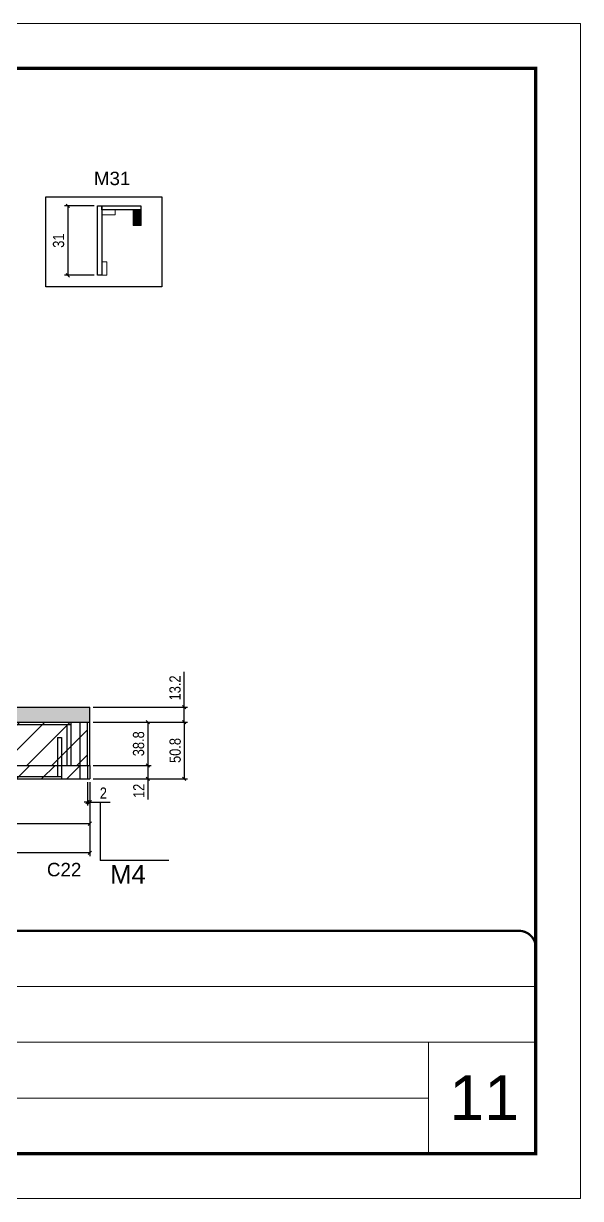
# Model space of a CAD drawing. Extents: x -20960 to -5926, y -2106 to 21915.
# Drawn here: x -8036 to -7538, y 18568 to 19618 of the extents above; entities that cross this region are included whole.
import ezdxf

# ---------------------------------------------------------------- set-up
doc = ezdxf.new("R2010")
doc.units = 0
doc.linetypes.add('CONTINUO', pattern=[0])
doc.linetypes.add('DASHED', pattern=[0.75, 0.5, -0.25])
for name, color, linetype in [('5', 5, 'Continuous'), ('COTA', 241, 'Continuous'), ('NOMENCLATURA', 7, 'Continuous'), ('Painéis', 200, 'Continuous'), ('Reaproveitamento', 251, 'Continuous'), ('SARR_2.2x7', 40, 'Continuous'), ('SARR_3.5x7', 81, 'Continuous')]:
    doc.layers.add(name, color=color, linetype=linetype)
for name, color, linetype, lineweight in [('CARIMBO', 255, 'Continuous', 9), ('Folhas', 255, 'Continuous', 9), ('Madeira', 126, 'Continuous', 18), ('Sarr 2.2x7', 40, 'Continuous', 9), ('SARRAFO DE PRESSAO', 251, 'DASHED', 9)]:
    doc.layers.add(name, color=color, linetype=linetype, lineweight=lineweight)
doc.styles.add('ARIAL', font='arial.ttf')
doc.styles.add('COTA TECNICA', font='techl___.ttf', dxfattribs={"height": 10})
doc.styles.get("Standard").update_dxf_attribs({"font": 'arial.ttf'})
doc.dimstyles.new('PAINEL', dxfattribs={"dimtxt": 10, "dimasz": 3, "dimexe": 3, "dimexo": 3, "dimgap": 3, "dimtad": 1, "dimdec": 1, "dimzin": 12, "dimdsep": 46, "dimtxsty": 'COTA TECNICA', "dimblk1": 'OBLIQUE', "dimblk2": 'OBLIQUE', "dimsah": 1, "dimcen": 0.9, "dimclrd": 4, "dimclre": 4, "dimclrt": 240, "dimadec": 1, "dimazin": 3, "dimtfac": 1, "dimtdec": 1, "dimtmove": 0, "dimatfit": 3, "dimfxl": 1, "dimtolj": 1, "dimtzin": 12, "dimarcsym": 0})

# ---------------------------------------------------------------- blocks, each defined once
blk = doc.blocks.new('9999999999')
at = {"color": 30, "linetype": 'CONTINUO'}
for p, q in [((98564.6, 34379.6), (99584, 34379.6)), ((98564.6, 34329.8), (99488, 34329.8)), ((99584, 34329.8), (99488, 34329.8)), ((99488, 34329.8), (99488, 34230.2)), ((98564.6, 34280), (99488, 34280))]:
    blk.add_line(p, q, dxfattribs=at)
at = {"color": 30, "linetype": 'CONTINUO', "const_width": 2}
blk.add_lwpolyline([(99584, 34230.2), (99584, 34414.4, 0.414214), (99569, 34429.4), (98229, 34429.4, 0.414214), (98214, 34414.4), (98214, 34245.2, 0.414214), (98229, 34230.2), (99584, 34230.2)], format="xyb", dxfattribs=at)
at = {"layer": 'Folhas'}
blk.add_lwpolyline([(98139, 34190.2), (99624, 34190.2), (99624, 35240.2), (98139, 35240.2)], close=True, dxfattribs=at)
at = {"layer": 'Folhas', "color": 30, "const_width": 3}
blk.add_lwpolyline([(98214, 34230.2), (99584, 34230.2), (99584, 35200.2), (98214, 35200.2)], close=True, dxfattribs=at)
blk = doc.blocks.new('_Oblique')
at = {"color": 0, "linetype": 'ByBlock', "lineweight": -2}
blk.add_line((-0.5, -0.5), (0.5, 0.5), dxfattribs=at)
blk = doc.blocks.new('*D231')
at = {"layer": 'Defpoints', "color": 0, "linetype": 'ByBlock', "transparency": 16777216}
for p in [(-7970.2, 19455.2), (-7996.7, 19393.2), (-7970.2, 19393.2)]:
    blk.add_point(p, dxfattribs=at)
at = {"layer": 'Sarr 2.2x7', "color": 4, "linetype": 'ByBlock', "lineweight": -2, "transparency": 16777216}
for p, q in [((-7973.2, 19455.2), (-7999.7, 19455.2)), ((-7996.7, 19455.2), (-7996.7, 19393.2)), ((-7973.2, 19393.2), (-7999.7, 19393.2))]:
    blk.add_line(p, q, dxfattribs=at)
at = {"layer": 'Sarr 2.2x7', "color": 4, "linetype": 'ByBlock', "lineweight": -2, "transparency": 16777216, "xscale": 3, "yscale": 3, "zscale": 3}
for p, rotation in [((-7996.7, 19455.2), 90), ((-7996.7, 19393.2), 270)]:
    blk.add_blockref('_Oblique', p, dxfattribs=dict(at, rotation=rotation))
at = {"layer": 'Sarr 2.2x7', "color": 240, "linetype": 'ByBlock', "transparency": 16777216, "insert": (-8004.9, 19424.2), "char_height": 10, "attachment_point": 5, "rotation": 90, "style": 'COTA TECNICA'}
blk.add_mtext('\\A1;31', dxfattribs=at)
blk = doc.blocks.new('*D179')
at = {"layer": 'COTA', "color": 4, "lineweight": -2, "ltscale": 25, "transparency": 16777216}
for p, q in [((-8813.6, 18940.2), (-8813.6, 18874.2)), ((-7977, 18940.2), (-7977, 18874.2)), ((-7977, 18877.2), (-8813.6, 18877.2))]:
    blk.add_line(p, q, dxfattribs=at)
at = {"layer": 'Defpoints', "color": 0, "ltscale": 25, "transparency": 16777216}
for p in [(-8813.6, 18943.2), (-7977, 18943.2), (-8813.6, 18877.2)]:
    blk.add_point(p, dxfattribs=at)
at = {"layer": 'COTA', "color": 4, "lineweight": -2, "ltscale": 25, "transparency": 16777216, "xscale": 3, "yscale": 3, "zscale": 3, "rotation": 180}
blk.add_blockref('_Oblique', (-8813.6, 18877.2), dxfattribs=at)
at = {"layer": 'COTA', "color": 4, "lineweight": -2, "ltscale": 25, "transparency": 16777216, "xscale": 3, "yscale": 3, "zscale": 3}
blk.add_blockref('_Oblique', (-7977, 18877.2), dxfattribs=at)
at = {"layer": 'COTA', "color": 240, "ltscale": 25, "transparency": 16777216, "insert": (-8395.3, 18885.4), "char_height": 10, "attachment_point": 5, "style": 'COTA TECNICA'}
blk.add_mtext('\\A1;836.6', dxfattribs=at)
blk = doc.blocks.new('*D181')
at = {"layer": 'COTA', "color": 4, "lineweight": -2, "ltscale": 25, "transparency": 16777216}
for p, q in [((-8223, 18940.2), (-8223, 18900.2)), ((-7977, 18940.2), (-7977, 18900.2)), ((-8223, 18903.2), (-7977, 18903.2))]:
    blk.add_line(p, q, dxfattribs=at)
at = {"layer": 'Defpoints', "color": 0, "ltscale": 25, "transparency": 16777216}
for p in [(-8223, 18943.2), (-7977, 18943.2), (-7977, 18903.2)]:
    blk.add_point(p, dxfattribs=at)
at = {"layer": 'COTA', "color": 4, "lineweight": -2, "ltscale": 25, "transparency": 16777216, "xscale": 3, "yscale": 3, "zscale": 3, "rotation": 180}
blk.add_blockref('_Oblique', (-8223, 18903.2), dxfattribs=at)
at = {"layer": 'COTA', "color": 4, "lineweight": -2, "ltscale": 25, "transparency": 16777216, "xscale": 3, "yscale": 3, "zscale": 3}
blk.add_blockref('_Oblique', (-7977, 18903.2), dxfattribs=at)
at = {"layer": 'COTA', "color": 240, "ltscale": 25, "transparency": 16777216, "insert": (-8100, 18911.3), "char_height": 10, "attachment_point": 5, "style": 'COTA TECNICA'}
blk.add_mtext('\\A1;246', dxfattribs=at)
blk = doc.blocks.new('*D237')
at = {"layer": 'COTA', "color": 4, "lineweight": -2, "ltscale": 25, "transparency": 16777216}
for p, q in [((-7974, 18994), (-7922.1, 18994)), ((-7925.1, 18994), (-7925.1, 18955.2)), ((-7974, 18955.2), (-7922.1, 18955.2))]:
    blk.add_line(p, q, dxfattribs=at)
at = {"layer": 'Defpoints', "color": 0, "ltscale": 25, "transparency": 16777216}
for p in [(-7977, 18994), (-7977, 18955.2), (-7925.1, 18955.2)]:
    blk.add_point(p, dxfattribs=at)
at = {"layer": 'COTA', "color": 4, "lineweight": -2, "ltscale": 25, "transparency": 16777216, "xscale": 3, "yscale": 3, "zscale": 3}
for p, rotation in [((-7925.1, 18994), 90), ((-7925.1, 18955.2), 270)]:
    blk.add_blockref('_Oblique', p, dxfattribs=dict(at, rotation=rotation))
at = {"layer": 'COTA', "color": 240, "ltscale": 25, "transparency": 16777216, "insert": (-7933.4, 18974.6), "char_height": 10, "attachment_point": 5, "rotation": 90, "style": 'COTA TECNICA'}
blk.add_mtext('\\A1;38.8', dxfattribs=at)
blk = doc.blocks.new('*D182')
at = {"layer": 'COTA', "color": 4, "lineweight": -2, "ltscale": 25, "transparency": 16777216}
for p, q in [((-7979, 18940.2), (-7979, 18919.5)), ((-7977, 18940.2), (-7977, 18919.5)), ((-7979, 18922.5), (-7982, 18922.5)), ((-7979, 18922.5), (-7977, 18922.5)), ((-7977, 18922.5), (-7958.8, 18922.5))]:
    blk.add_line(p, q, dxfattribs=at)
at = {"layer": 'Defpoints', "color": 0, "ltscale": 25, "transparency": 16777216}
for p in [(-7979, 18943.2), (-7977, 18943.2), (-7977, 18922.5)]:
    blk.add_point(p, dxfattribs=at)
at = {"layer": 'COTA', "color": 4, "lineweight": -2, "ltscale": 25, "transparency": 16777216, "xscale": 3, "yscale": 3, "zscale": 3}
blk.add_blockref('_Oblique', (-7979, 18922.5), dxfattribs=at)
at = {"layer": 'COTA', "color": 4, "lineweight": -2, "ltscale": 25, "transparency": 16777216, "xscale": 3, "yscale": 3, "zscale": 3, "rotation": 180}
blk.add_blockref('_Oblique', (-7977, 18922.5), dxfattribs=at)
at = {"layer": 'COTA', "color": 240, "ltscale": 25, "transparency": 16777216, "insert": (-7964.9, 18930.5), "char_height": 10, "attachment_point": 5, "style": 'COTA TECNICA'}
blk.add_mtext('\\A1;2', dxfattribs=at)
blk = doc.blocks.new('*D244')
at = {"layer": 'COTA', "color": 4, "lineweight": -2, "ltscale": 25, "transparency": 16777216}
for p, q in [((-7892.6, 19007.2), (-7892.6, 19038.9)), ((-7974, 19007.2), (-7889.6, 19007.2)), ((-7892.6, 18994), (-7892.6, 19007.2)), ((-7974, 18994), (-7889.6, 18994))]:
    blk.add_line(p, q, dxfattribs=at)
at = {"layer": 'Defpoints', "color": 0, "ltscale": 25, "transparency": 16777216}
for p in [(-7977, 19007.2), (-7892.6, 19007.2), (-7977, 18994)]:
    blk.add_point(p, dxfattribs=at)
at = {"layer": 'COTA', "color": 4, "lineweight": -2, "ltscale": 25, "transparency": 16777216, "xscale": 3, "yscale": 3, "zscale": 3}
for p, rotation in [((-7892.6, 19007.2), 90), ((-7892.6, 18994), 270)]:
    blk.add_blockref('_Oblique', p, dxfattribs=dict(at, rotation=rotation))
at = {"layer": 'COTA', "color": 240, "ltscale": 25, "transparency": 16777216, "insert": (-7900.8, 19024.5), "char_height": 10, "attachment_point": 5, "rotation": 90, "style": 'COTA TECNICA'}
blk.add_mtext('\\A1;13.2', dxfattribs=at)
blk = doc.blocks.new('*D245')
at = {"layer": 'COTA', "color": 4, "lineweight": -2, "ltscale": 25, "transparency": 16777216}
for p, q in [((-7974, 18955.2), (-7922.1, 18955.2)), ((-7925.1, 18955.2), (-7925.1, 18943.2)), ((-7974, 18943.2), (-7922.1, 18943.2)), ((-7925.1, 18943.2), (-7925.1, 18924.9))]:
    blk.add_line(p, q, dxfattribs=at)
at = {"layer": 'Defpoints', "color": 0, "ltscale": 25, "transparency": 16777216}
for p in [(-7977, 18955.2), (-7977, 18943.2), (-7925.1, 18943.2)]:
    blk.add_point(p, dxfattribs=at)
at = {"layer": 'COTA', "color": 4, "lineweight": -2, "ltscale": 25, "transparency": 16777216, "xscale": 3, "yscale": 3, "zscale": 3}
for p, rotation in [((-7925.1, 18955.2), 90), ((-7925.1, 18943.2), 270)]:
    blk.add_blockref('_Oblique', p, dxfattribs=dict(at, rotation=rotation))
at = {"layer": 'COTA', "color": 240, "ltscale": 25, "transparency": 16777216, "insert": (-7933.2, 18932.5), "char_height": 10, "attachment_point": 5, "rotation": 90, "style": 'COTA TECNICA'}
blk.add_mtext('\\A1;12', dxfattribs=at)
blk = doc.blocks.new('*D184')
at = {"layer": 'COTA', "color": 4, "lineweight": -2, "ltscale": 25, "transparency": 16777216}
for p, q in [((-7974, 18994), (-7889.6, 18994)), ((-7892.6, 18994), (-7892.6, 18943.2)), ((-7974, 18943.2), (-7889.6, 18943.2))]:
    blk.add_line(p, q, dxfattribs=at)
at = {"layer": 'Defpoints', "color": 0, "ltscale": 25, "transparency": 16777216}
for p in [(-7977, 18994), (-7977, 18943.2), (-7892.6, 18943.2)]:
    blk.add_point(p, dxfattribs=at)
at = {"layer": 'COTA', "color": 4, "lineweight": -2, "ltscale": 25, "transparency": 16777216, "xscale": 3, "yscale": 3, "zscale": 3}
for p, rotation in [((-7892.6, 18994), 90), ((-7892.6, 18943.2), 270)]:
    blk.add_blockref('_Oblique', p, dxfattribs=dict(at, rotation=rotation))
at = {"layer": 'COTA', "color": 240, "ltscale": 25, "transparency": 16777216, "insert": (-7900.7, 18968.6), "char_height": 10, "attachment_point": 5, "rotation": 90, "style": 'COTA TECNICA'}
blk.add_mtext('\\A1;50.8', dxfattribs=at)

msp = doc.modelspace()

# ---------------------------------------------------------------- hatches: boundary and pattern name
at = {"layer": 'COTA', "linetype": 'ByBlock'}
h = msp.add_hatch(dxfattribs=at)
h.set_pattern_fill('AR-CONC', color=256, scale=0.03)
h.set_pattern_definition([(50, (-148065.0433, -14185.4525), (5.46554007, -0.47817257), [0.5715, -6.2865]), (355, (-148065.0433, -14185.4525), (-1.05730264, 5.73170536), [0.4572, -5.02921753]), (100.4514447, (-148064.588, -14185.4923), (4.40823741, 5.25353256), [0.48570026, -5.34270734]), (46.1842, (-148065.043, -14183.9285), (8.13237123, -1.26126984), [0.85725, -9.42975]), (96.6355576, (-148064.366, -14184.0336), (7.122124, 7.42278374), [0.7285507, -8.01406824]), (351.184151, (-148065.043, -14183.9285), (7.122124, 7.42278374), [0.685799, -7.54379196]), (21, (-148064.2813, -14184.3095), (4.54843174, -3.06795595), [0.5715, -6.2865]), (326, (-148064.2813, -14184.3095), (1.85406085, 5.52563898), [0.4572, -5.0292]), (71.451445, (-148063.9023, -14184.565), (6.40249258, 2.45768307), [0.48570026, -5.34269813]), (37.5, (-148065.0433, -14185.4525), (0.092658098, 2.536651166), [0, -4.96824, 0, -5.1054, 0, -5.04825]), (7.5, (-148065.0433, -14185.4525), (2.004589875, 3.005417245), [0, -2.91084, 0, -4.85394, 0, -1.92405]), (327.5, (-148066.7426, -14185.4525), (4.067717855, -0.17186232), [0, -1.905, 0, -5.9436, 0, -7.8867]), (317.5, (-148067.5046, -14185.4525), (4.44387544, 0.76279473), [0, -2.4765, 0, -3.94716, 0, -5.6007])])
h.paths.add_polyline_path([(-7976.95, 18993.97), (-7976.95, 19007.17), (-8813.55, 19007.17), (-8813.55, 18993.97)])
at = {"layer": 'Madeira'}
h = msp.add_hatch(dxfattribs=at)
h.set_pattern_fill('ANSI31', color=256, scale=0.2, angle=270, style=0)
h.set_pattern_definition([(315, (8634.7576, 6103.47724), (0.449012806, 0.449012806), [])])
h.paths.add_polyline_path([(-7931.26, 19451.61), (-7938.26, 19451.61), (-7938.26, 19437.61), (-7931.26, 19437.61)])
at = {"layer": 'Reaproveitamento', "ltscale": 25}
h = msp.add_hatch(dxfattribs=at)
h.set_pattern_fill('ANSI31', color=256, scale=5)
h.set_pattern_definition([(45, (-149328.225, -7976.085), (-11.2253202, 11.2253202), [])])
h.paths.add_polyline_path([(-7978.95, 18993.97), (-8222.95, 18993.97), (-8222.95, 18955.17), (-7978.95, 18955.17)])
h.paths.add_polyline_path([(-8138.96, 18963.64), (-8071.34, 18963.64), (-8065.84, 18979.61), (-8133.46, 18979.61)], flags=24)
at = {"layer": 'Reaproveitamento'}
h = msp.add_hatch(dxfattribs=at)
h.set_pattern_fill('ANSI31', color=256, scale=5)
h.paths.add_polyline_path([(-7978.95, 18943.17), (-7978.95, 18955.17), (-8222.95, 18955.17), (-8222.95, 18943.17)])

# ---------------------------------------------------------------- linework, layer by layer
at = {"linetype": 'ByBlock'}
msp.add_lwpolyline([(-8016.17, 19463.36), (-7912.74, 19463.36), (-7912.74, 19382.82), (-8016.17, 19382.82)], close=True, dxfattribs=at)
at = {"layer": 'COTA', "linetype": 'ByBlock'}
for p in [(-8813.55, 19007.17), (-8813.55, 19007.17), (-7976.95, 18993.97)]:
    msp.add_line(p, (-7976.95, 19007.17), dxfattribs=at)
at = {"layer": 'Madeira'}
msp.add_lwpolyline([(-7931.26, 19451.61), (-7938.26, 19451.61), (-7938.26, 19437.61), (-7931.26, 19437.61)], close=True, dxfattribs=at)
at = {"layer": 'NOMENCLATURA', "linetype": 'Continuous'}
for p in [(-7967.9, 18922.54), (-7906.4, 18870.14)]:
    msp.add_line(p, (-7967.9, 18870.14), dxfattribs=at)
at = {"layer": 'Painéis'}
for p, q in [((-8813.55, 18993.97), (-7976.95, 18993.97)), ((-8813.55, 18955.17), (-7976.95, 18955.17)), ((-8813.55, 18943.17), (-7976.95, 18943.17))]:
    msp.add_line(p, q, dxfattribs=at)
at = {"layer": 'Painéis', "ltscale": 25}
for p, q in [((-7978.95, 18955.17), (-7978.95, 18993.97)), ((-7976.95, 18955.17), (-7976.95, 18993.97)), ((-7978.95, 18955.17), (-7978.95, 18943.17)), ((-7976.95, 18955.17), (-7976.95, 18943.17))]:
    msp.add_line(p, q, dxfattribs=at)
at = {"layer": 'Painéis'}
msp.add_lwpolyline([(-7966.22, 19393.21), (-7970.22, 19393.21), (-7970.22, 19455.21), (-7966.22, 19455.21)], close=True, dxfattribs=at)
at = {"layer": 'Painéis', "linetype": 'ByBlock'}
msp.add_lwpolyline([(-7966.22, 19455.21), (-7931.28, 19455.21), (-7931.28, 19451.61), (-7966.22, 19451.61), (-7966.22, 19455.21)], dxfattribs=at)
at = {"layer": 'Sarr 2.2x7', "linetype": 'ByBlock'}
for points in [[(-7966.22, 19451.61), (-7954.22, 19451.61), (-7954.22, 19447.21), (-7966.22, 19447.21), (-7966.22, 19451.61)], [(-7966.22, 19393.21), (-7966.22, 19405.21), (-7961.82, 19405.21), (-7961.82, 19393.21), (-7966.22, 19393.21)]]:
    msp.add_lwpolyline(points, dxfattribs=at)
at = {"layer": 'SARR_2.2x7', "linetype": 'Continuous'}
for p, q in [((-8796.55, 18991.77), (-7993.95, 18991.77)), ((-7985.95, 18993.97), (-7985.95, 18955.17)), ((-7985.95, 18955.17), (-7985.95, 18943.17)), ((-8214.45, 18945.37), (-8002.45, 18945.37)), ((-8214.45, 18943.17), (-8002.45, 18943.17))]:
    msp.add_line(p, q, dxfattribs=at)
at = {"layer": 'SARR_3.5x7'}
for p, q in [((-7997.45, 18991.77), (-7997.45, 18955.17)), ((-7993.95, 18993.97), (-7993.95, 18955.17)), ((-8005.95, 18980.34), (-8005.95, 18945.37)), ((-8005.95, 18980.34), (-8002.45, 18980.34)), ((-8002.45, 18980.34), (-8002.45, 18943.17))]:
    msp.add_line(p, q, dxfattribs=at)

# ---------------------------------------------------------------- block references
at = {"layer": 'SARRAFO DE PRESSAO', "color": 6, "linetype": 'ByBlock'}
msp.add_blockref('9999999999', (-107162.48, -15621.96), dxfattribs=at)

# ---------------------------------------------------------------- texts
at = {"layer": '5', "color": 7, "linetype": 'Continuous'}
msp.add_text('M31', height=12, rotation=359.99996, dxfattribs=at).set_placement((-7973.33, 19473.81))
at = {"layer": '5', "linetype": 'Continuous'}
msp.add_text('C22', height=12, rotation=359.99996, dxfattribs=at).set_placement((-8015.31, 18856.17))
at = {"layer": 'CARIMBO', "style": 'ARIAL'}
msp.add_text('11', height=40, dxfattribs=at).set_placement((-7655.64, 18638.38))
at = {"layer": 'NOMENCLATURA', "linetype": 'Continuous'}
msp.add_text('M4', height=16.5, dxfattribs=at).set_placement((-7958.91, 18849.65))

# ---------------------------------------------------------------- dimensions: what is measured, and where the dimension line sits
at = {"layer": 'COTA', "ltscale": 25}
for base, p1, p2, picture, middle in [((-7892.56, 19007.17), (-7976.95, 18993.97), (-7976.95, 19007.17), '*D244', (-7900.78, 19024.54)), ((-7925.14, 18955.17), (-7976.95, 18993.97), (-7976.95, 18955.17), '*D237', (-7933.38, 18974.57)), ((-7892.56, 18943.17), (-7976.95, 18993.97), (-7976.95, 18943.17), '*D184', (-7900.69, 18968.57)), ((-7925.14, 18943.17), (-7976.95, 18955.17), (-7976.95, 18943.17), '*D245', (-7933.2, 18932.51))]:
    dim = msp.add_linear_dim(base=base, p1=p1, p2=p2, angle=90, dimstyle='PAINEL', dxfattribs=at)
    dim.commit()
    dim.dimension.update_dxf_attribs({"geometry": picture, "text_midpoint": middle})
for base, p1, p2, picture, middle in [((-8813.55, 18877.21), (-7976.95, 18943.17), (-8813.55, 18943.17), '*D179', (-8395.25, 18885.45)), ((-7976.95, 18922.54), (-7978.95, 18943.17), (-7976.95, 18943.17), '*D182', (-7964.9, 18930.54))]:
    dim = msp.add_linear_dim(base=base, p1=p1, p2=p2, dimstyle='PAINEL', dxfattribs=at)
    dim.commit()
    dim.dimension.update_dxf_attribs({"geometry": picture, "text_midpoint": middle})
dim = msp.add_linear_dim(base=(-7976.95, 18903.19), p1=(-8222.95, 18943.17), p2=(-7976.95, 18943.17), dimstyle='PAINEL', override={"dimtmove": 1}, dxfattribs=at)
dim.commit()
dim.dimension.update_dxf_attribs({"geometry": '*D181', "text_midpoint": (-8099.95, 18911.3)})
at = {"layer": 'Sarr 2.2x7', "linetype": 'ByBlock'}
dim = msp.add_linear_dim(base=(-7996.66, 19393.21), p1=(-7970.22, 19455.21), p2=(-7970.22, 19393.21), angle=90, dimstyle='PAINEL', override={"dimlfac": 0.5}, dxfattribs=at)
dim.commit()
dim.dimension.update_dxf_attribs({"geometry": '*D231', "text_midpoint": (-8004.88, 19424.21)})

doc.saveas('drawing.dxf')
